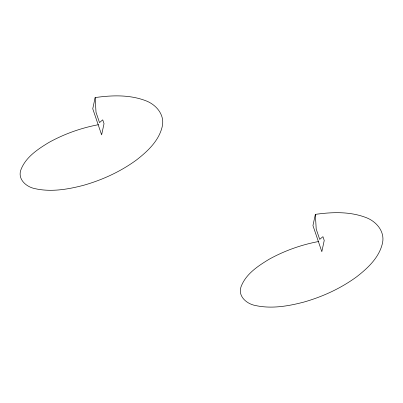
<?xml version="1.0" encoding="UTF-8"?>
<svg xmlns="http://www.w3.org/2000/svg" width="403" height="403" viewBox="0 0 403 403"><rect width="100%" height="100%" fill="white"/><g stroke="black" fill="none" stroke-linecap="round" stroke-linejoin="round"><path stroke-width="0.6" d="M95.148 97.576L92.75 108.775L101.627 134.859L104.029 123.656L102.735 119.852L99.516 122.572L96.01 112.271L95.148 97.576C111.873 95.204 129.524 94.569 145.569 100.654C155.765 104.327 164.615 114.291 162.414 125.711C159.397 140.35 147.8 151.175 136.471 159.981C120.593 171.592 102.463 179.909 83.582 185.294C67.966 189.37 51.388 192.211 35.383 188.735C26.845 187.249 17.586 179.748 20.755 170.197C25.444 157.291 37.701 149.271 48.919 142.45C64.349 133.907 81.189 127.927 98.523 124.683M315.348 214.381L312.95 225.584L321.826 251.668L324.229 240.465L322.934 236.662L319.715 239.382L316.209 229.08L315.348 214.381C332.072 212.013 349.723 211.374 365.768 217.464C375.964 221.136 384.815 231.1 382.613 242.52C379.596 257.159 367.999 267.985 356.67 276.79C340.792 288.402 322.662 296.719 303.781 302.104C288.165 306.179 271.587 309.02 255.583 305.545C247.044 304.058 237.78 296.558 240.954 287.007C245.639 274.1 257.9 266.081 269.118 259.26C284.548 250.716 301.389 244.737 318.723 241.493"/></g></svg>
